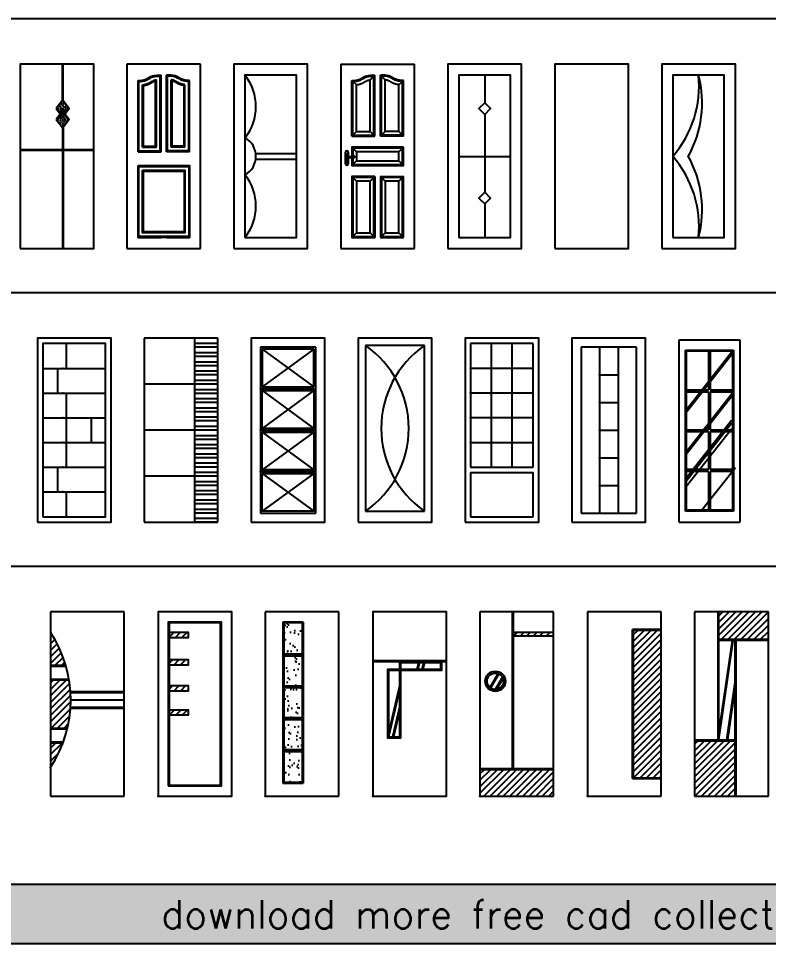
# Model space of a CAD drawing. Header units: millimetres. Extents: x 10513 to 43680, y 26775 to 47228.
# Drawn here: x 27568 to 35712, y 26775 to 36821 of the extents above; entities that cross this region are included whole.
import ezdxf

# ---------------------------------------------------------------- set-up
doc = ezdxf.new("R2010")
doc.units = ezdxf.units.MM
doc.layers.add('www.cad-blocks.net', color=7, linetype='Continuous')
doc.styles.get("Standard").update_dxf_attribs({"font": 'arial.ttf'})
pattern_1 = [(45, (-91108.66, 50665.277), (-35.35534, 35.35534), [])]

# ---------------------------------------------------------------- blocks, each defined once
blk = doc.blocks.new('A$C0E2D4CD7')
h = blk.add_hatch()
h.set_pattern_fill('AR-CONC', color=256, scale=5, style=0)
h.set_pattern_definition([(50, (8654.93, -39890.724), (35.86301, -3.137607), [3.75, -41.25]), (355, (8654.93, -39890.724), (-6.937567, 37.609607), [3, -33]), (100.4514, (8657.92, -39890.985), (28.92547, 34.471977), [3.18701, -35.057106]), (46.1842, (8654.93, -39880.724), (53.362052, -8.27595), [5.625, -61.875]), (96.6356, (8659.38, -39881.414), (46.733135, 48.705894), [4.780514, -52.58565]), (351.1842, (8654.93, -39880.724), (46.7331, 48.70593), [4.5, -49.5]), (21, (8659.93, -39883.224), (29.845353, -20.130945), [3.75, -41.25]), (326, (8659.93, -39883.224), (12.165767, 36.257502), [3, -33]), (71.4514, (8662.42, -39884.9), (42.011131, 16.126525), [3.18701, -35.057106]), (37.5, (8654.931, -39890.724), (0.6079928, 16.6446927), [0, -32.6, 0, -33.5, 0, -33.125]), (7.5, (8654.931, -39890.724), (13.153477, 19.7205856), [0, -19.1, 0, -31.85, 0, -12.625]), (327.5, (8643.781, -39890.724), (26.691122, -1.1277436), [0, -12.5, 0, -39, 0, -51.75]), (317.5, (8638.781, -39890.724), (29.159308, 5.005249), [0, -16.25, 0, -25.9, 0, -36.75])])
h.paths.add_polyline_path([(394, 1520), (439, 1461), (464, 1495), (490, 1461), (534, 1520), (464, 1613)])
h.paths.add_polyline_path([(464, 1427), (439, 1461), (394, 1402), (464, 1309), (534, 1402), (490, 1461)])
h.paths.add_polyline_path([(464, 1495), (439, 1461), (464, 1427), (490, 1461)])
for p, q in [((462, 1613), (462, 2000)), ((467, 1613), (467, 2000)), ((464, 1613), (394, 1520)), ((464, 1613), (534, 1520)), ((394, 1520), (464, 1427)), ((534, 1520), (464, 1427)), ((464, 1495), (394, 1402)), ((464, 1495), (534, 1402)), ((394, 1402), (464, 1309)), ((462, 1309), (462, 0)), ((534, 1402), (464, 1309)), ((467, 1309), (467, 0)), ((800, 1070), (0, 1070)), ((800, 1065), (0, 1065))]:
    blk.add_line(p, q)
blk.add_lwpolyline([(0, 0), (800, 0), (800, 2000), (0, 2000)], close=True)
blk = doc.blocks.new('A$C36DB5C69')
for p, q in [((0, 2000), (0, 0)), ((800, 2000), (0, 2000)), ((800, 0), (800, 2000)), ((120, 1050), (120, 1823)), ((130, 1060), (130, 1814)), ((310, 1110), (310, 1820)), ((320, 1100), (320, 1831)), ((360, 1060), (360, 1870)), ((370, 1050), (370, 1880)), ((430, 1050), (430, 1880)), ((440, 1060), (440, 1870)), ((480, 1100), (480, 1831)), ((490, 1110), (490, 1820)), ((670, 1060), (670, 1814)), ((680, 1050), (680, 1823)), ((170, 1100), (170, 1777)), ((180, 1110), (180, 1768)), ((620, 1110), (620, 1768)), ((630, 1100), (630, 1777)), ((180, 1110), (310, 1110)), ((620, 1110), (490, 1110)), ((120, 1050), (370, 1050)), ((130, 1060), (360, 1060)), ((170, 1100), (320, 1100)), ((680, 1050), (430, 1050)), ((670, 1060), (440, 1060)), ((630, 1100), (480, 1100)), ((120, 900), (120, 120)), ((120, 900), (370, 900)), ((430, 900), (680, 900)), ((680, 120), (680, 900)), ((120, 120), (370, 120)), ((430, 120), (680, 120)), ((0, 0), (800, 0))]:
    blk.add_line(p, q)
for points in [[(120, 900), (680, 900), (680, 120), (120, 120)], [(130, 890), (670, 890), (670, 130), (130, 130)], [(170, 850), (630, 850), (630, 170), (170, 170)], [(180, 840), (620, 840), (620, 180), (180, 180)]]:
    blk.add_lwpolyline(points, close=True)
for points, knots in [([(120, 1823), (149, 1825), (206, 1828), (279, 1885), (338, 1882), (370, 1880)], [6.737239, 6.737239, 6.737239, 6.737239, 93.349755, 174.313024, 266.722012, 266.722012, 266.722012, 266.722012]), ([(130, 1814), (136, 1814), (141, 1814), (155, 1815), (164, 1816), (182, 1819), (190, 1821), (202, 1825), (205, 1826), (209, 1828), (211, 1828), (214, 1830), (215, 1830), (220, 1832), (223, 1834), (232, 1839), (238, 1842), (250, 1849), (256, 1852), (267, 1858), (273, 1861), (280, 1863), (282, 1864), (285, 1865), (287, 1865), (291, 1867), (295, 1868), (306, 1870), (313, 1870), (329, 1871), (337, 1871), (350, 1871), (355, 1871), (360, 1870)], [16.047005, 16.047005, 16.047005, 16.047005, 32.154143, 32.154143, 57.571046, 57.571046, 82.98795, 82.98795, 92.149115, 92.149115, 96.780582, 96.780582, 101.412049, 101.412049, 110.674983, 110.674983, 130.873243, 130.873243, 151.071503, 151.071503, 171.269763, 171.269763, 176.867083, 176.867083, 182.464404, 182.464404, 193.659045, 193.659045, 218.552284, 218.552284, 243.445523, 243.445523, 257.475922, 257.475922, 257.475922, 257.475922]), ([(170, 1777), (174, 1778), (177, 1778), (188, 1780), (195, 1781), (205, 1784), (209, 1785), (215, 1787), (218, 1788), (222, 1790), (223, 1790), (226, 1791), (227, 1792), (229, 1793), (230, 1793), (233, 1794), (234, 1795), (238, 1797), (240, 1798), (245, 1801), (248, 1802), (254, 1805), (256, 1806), (262, 1810), (265, 1811), (271, 1815), (274, 1816), (279, 1819), (282, 1820), (286, 1823), (288, 1824), (291, 1825), (292, 1825), (294, 1826), (295, 1826), (296, 1827), (297, 1827), (298, 1827), (298, 1827), (300, 1828), (302, 1828), (306, 1829), (308, 1829), (314, 1830), (317, 1830), (320, 1831)], [49.604951, 49.604951, 49.604951, 49.604951, 58.579244, 58.579244, 75.859913, 75.859913, 84.381291, 84.381291, 91.137846, 91.137846, 93.880237, 93.880237, 96.622629, 96.622629, 99.660162, 99.660162, 102.697694, 102.697694, 109.160156, 109.160156, 117.33775, 117.33775, 125.515345, 125.515345, 136.009234, 136.009234, 146.503123, 146.503123, 156.997011, 156.997011, 167.4909, 167.4909, 171.970187, 171.970187, 176.449474, 176.449474, 179.708004, 179.708004, 182.966534, 182.966534, 189.483594, 189.483594, 202.517714, 202.517714, 214.384419, 214.384419, 214.384419, 214.384419]), ([(180, 1768), (182, 1769), (185, 1769), (192, 1771), (198, 1772), (206, 1774), (208, 1775), (216, 1777), (221, 1779), (229, 1782), (231, 1783), (234, 1784), (236, 1785), (239, 1786), (241, 1787), (246, 1790), (249, 1791), (255, 1794), (258, 1796), (264, 1799), (266, 1801), (271, 1804), (274, 1805), (278, 1807), (281, 1809), (285, 1811), (287, 1812), (290, 1813), (291, 1814), (293, 1815), (294, 1815), (296, 1816), (296, 1816), (297, 1816), (298, 1817), (298, 1817), (299, 1817), (299, 1817), (300, 1817), (301, 1817), (301, 1818), (302, 1818), (303, 1818), (306, 1819), (308, 1819), (310, 1820)], [56.633939, 56.633939, 56.633939, 56.633939, 62.166597, 62.166597, 74.728243, 74.728243, 80.619573, 80.619573, 92.402232, 92.402232, 97.25635, 97.25635, 101.257327, 101.257327, 105.258305, 105.258305, 113.941572, 113.941572, 122.624839, 122.624839, 131.308106, 131.308106, 139.991373, 139.991373, 148.67464, 148.67464, 157.357908, 157.357908, 163.674905, 163.674905, 169.165226, 169.165226, 172.245667, 172.245667, 175.326108, 175.326108, 177.678794, 177.678794, 180.03148, 180.03148, 182.384165, 182.384165, 187.089537, 187.089537, 198.239939, 198.239939, 198.239939, 198.239939]), ([(680, 1823), (651, 1825), (594, 1828), (521, 1885), (462, 1882), (430, 1880)], [6.737239, 6.737239, 6.737239, 6.737239, 93.349755, 174.313024, 266.722012, 266.722012, 266.722012, 266.722012]), ([(670, 1814), (664, 1814), (659, 1814), (645, 1815), (636, 1816), (618, 1819), (610, 1821), (598, 1825), (595, 1826), (591, 1828), (589, 1828), (586, 1830), (585, 1830), (580, 1832), (577, 1834), (568, 1839), (562, 1842), (550, 1849), (544, 1852), (533, 1858), (527, 1861), (520, 1863), (518, 1864), (515, 1865), (513, 1865), (509, 1867), (505, 1868), (494, 1870), (487, 1870), (471, 1871), (463, 1871), (450, 1871), (445, 1871), (440, 1870)], [16.047005, 16.047005, 16.047005, 16.047005, 32.154143, 32.154143, 57.571046, 57.571046, 82.98795, 82.98795, 92.149115, 92.149115, 96.780582, 96.780582, 101.412049, 101.412049, 110.674983, 110.674983, 130.873243, 130.873243, 151.071503, 151.071503, 171.269763, 171.269763, 176.867083, 176.867083, 182.464404, 182.464404, 193.659045, 193.659045, 218.552284, 218.552284, 243.445523, 243.445523, 257.475922, 257.475922, 257.475922, 257.475922]), ([(630, 1777), (626, 1778), (623, 1778), (612, 1780), (605, 1781), (595, 1784), (591, 1785), (585, 1787), (582, 1788), (578, 1790), (577, 1790), (574, 1791), (573, 1792), (571, 1793), (570, 1793), (567, 1794), (566, 1795), (562, 1797), (560, 1798), (555, 1801), (552, 1802), (546, 1805), (544, 1806), (538, 1810), (535, 1811), (529, 1815), (526, 1816), (521, 1819), (518, 1820), (514, 1823), (512, 1824), (509, 1825), (508, 1825), (506, 1826), (505, 1826), (504, 1827), (503, 1827), (502, 1827), (502, 1827), (500, 1828), (498, 1828), (494, 1829), (492, 1829), (486, 1830), (483, 1830), (480, 1831)], [49.604951, 49.604951, 49.604951, 49.604951, 58.579244, 58.579244, 75.859913, 75.859913, 84.381291, 84.381291, 91.137846, 91.137846, 93.880237, 93.880237, 96.622629, 96.622629, 99.660162, 99.660162, 102.697694, 102.697694, 109.160156, 109.160156, 117.33775, 117.33775, 125.515345, 125.515345, 136.009234, 136.009234, 146.503123, 146.503123, 156.997011, 156.997011, 167.4909, 167.4909, 171.970187, 171.970187, 176.449474, 176.449474, 179.708004, 179.708004, 182.966534, 182.966534, 189.483594, 189.483594, 202.517714, 202.517714, 214.384419, 214.384419, 214.384419, 214.384419]), ([(620, 1768), (618, 1769), (615, 1769), (608, 1771), (602, 1772), (594, 1774), (592, 1775), (584, 1777), (579, 1779), (571, 1782), (569, 1783), (566, 1784), (564, 1785), (561, 1786), (559, 1787), (554, 1790), (551, 1791), (545, 1794), (542, 1796), (536, 1799), (534, 1801), (529, 1804), (526, 1805), (522, 1807), (519, 1809), (515, 1811), (513, 1812), (510, 1813), (509, 1814), (507, 1815), (506, 1815), (504, 1816), (504, 1816), (503, 1816), (502, 1817), (502, 1817), (501, 1817), (501, 1817), (500, 1817), (499, 1817), (499, 1818), (498, 1818), (497, 1818), (494, 1819), (492, 1819), (490, 1820)], [56.633939, 56.633939, 56.633939, 56.633939, 62.166597, 62.166597, 74.728243, 74.728243, 80.619573, 80.619573, 92.402232, 92.402232, 97.25635, 97.25635, 101.257327, 101.257327, 105.258305, 105.258305, 113.941572, 113.941572, 122.624839, 122.624839, 131.308106, 131.308106, 139.991373, 139.991373, 148.67464, 148.67464, 157.357908, 157.357908, 163.674905, 163.674905, 169.165226, 169.165226, 172.245667, 172.245667, 175.326108, 175.326108, 177.678794, 177.678794, 180.03148, 180.03148, 182.384165, 182.384165, 187.089537, 187.089537, 198.239939, 198.239939, 198.239939, 198.239939])]:
    blk.add_open_spline(points, degree=3, knots=knots)
blk = doc.blocks.new('A$C4C8D6E64')
for p, q in [((238, 1030), (680, 1030)), ((238, 970), (680, 970))]:
    blk.add_line(p, q)
for points in [[(0, 0), (800, 0), (800, 2000), (0, 2000)], [(120, 120), (680, 120), (680, 1880), (120, 1880)]]:
    blk.add_lwpolyline(points, close=True)
for centre, radius, start, end in [((-302, 1540), 542, 321.1186, 38.8814), ((13, 1000), 227, 298.0725, 61.9275), ((-301, 460), 541, 321.0628, 38.9372)]:
    blk.add_arc(centre, radius, start, end)
blk = doc.blocks.new('A$C52ED2A9B')
for p, q in [((0, 2000), (0, 0)), ((0, 2000), (800, 2000)), ((800, 0), (800, 2000)), ((120, 1220), (120, 1823)), ((130, 1230), (130, 1814)), ((170, 1777), (130, 1814)), ((320, 1831), (360, 1870)), ((320, 1270), (320, 1831)), ((360, 1230), (360, 1870)), ((370, 1220), (370, 1880)), ((430, 1220), (430, 1880)), ((440, 1230), (440, 1870)), ((480, 1831), (440, 1870)), ((480, 1270), (480, 1831)), ((630, 1777), (670, 1814)), ((670, 1230), (670, 1814)), ((680, 1220), (680, 1823)), ((170, 1270), (170, 1777)), ((630, 1270), (630, 1777)), ((120, 1220), (370, 1220)), ((170, 1270), (130, 1230)), ((130, 1230), (360, 1230)), ((170, 1270), (320, 1270)), ((320, 1270), (360, 1230)), ((680, 1220), (430, 1220)), ((480, 1270), (440, 1230)), ((670, 1230), (440, 1230)), ((630, 1270), (480, 1270)), ((630, 1270), (670, 1230)), ((120, 1100), (120, 900)), ((120, 1100), (680, 1100)), ((170, 1050), (130, 1090)), ((630, 1050), (670, 1090)), ((680, 900), (680, 1100)), ((170, 950), (130, 910)), ((630, 950), (670, 910)), ((120, 900), (680, 900)), ((120, 780), (120, 120)), ((120, 780), (370, 780)), ((170, 730), (130, 770)), ((320, 730), (360, 770)), ((370, 780), (370, 120)), ((430, 780), (430, 120)), ((430, 780), (680, 780)), ((480, 730), (440, 770)), ((630, 730), (670, 770)), ((680, 120), (680, 780)), ((120, 120), (370, 120)), ((170, 170), (130, 130)), ((320, 170), (360, 130)), ((430, 120), (680, 120)), ((480, 170), (440, 130)), ((630, 170), (670, 130)), ((0, 0), (800, 0))]:
    blk.add_line(p, q)
at = {"linetype": 'ByBlock'}
for p, q in [((51, 919), (51, 1044)), ((81, 1044), (81, 919)), ((65, 1002), (63, 995))]:
    blk.add_line(p, q, dxfattribs=at)
for points in [[(680, 1100), (120, 1100), (120, 900), (680, 900)], [(670, 1090), (130, 1090), (130, 910), (670, 910)], [(630, 1050), (170, 1050), (170, 950), (630, 950)], [(370, 780), (120, 780), (120, 120), (370, 120)], [(360, 770), (130, 770), (130, 130), (360, 130)], [(320, 730), (170, 730), (170, 170), (320, 170)], [(670, 770), (440, 770), (440, 130), (670, 130)], [(630, 730), (480, 730), (480, 170), (630, 170)]]:
    blk.add_lwpolyline(points, close=True)
for centre in [(66, 1020), (66, 937)]:
    blk.add_circle(centre, 7.16, dxfattribs=at)
for centre, radius, start, end in [((66, 1044), 15, 0, 180), ((66, 919), 15, 180, 0), ((114, 1098), 115, 243.8393, 285.7936), ((106, 1146), 149, 254.3285, 284.8691), ((145, 995), 7.2, 269.5538, 99.254)]:
    blk.add_arc(centre, radius, start, end, dxfattribs=at)
for points, knots in [([(120, 1823), (149, 1825), (206, 1828), (279, 1885), (338, 1882), (370, 1880)], [6.737239, 6.737239, 6.737239, 6.737239, 93.349755, 174.313024, 266.722012, 266.722012, 266.722012, 266.722012]), ([(130, 1814), (136, 1814), (141, 1814), (155, 1815), (164, 1816), (182, 1819), (190, 1821), (202, 1825), (205, 1826), (209, 1828), (211, 1828), (214, 1830), (215, 1830), (220, 1832), (223, 1834), (232, 1839), (238, 1842), (250, 1849), (256, 1852), (267, 1858), (273, 1861), (280, 1863), (282, 1864), (285, 1865), (287, 1865), (291, 1867), (295, 1868), (306, 1870), (313, 1870), (329, 1871), (337, 1871), (350, 1871), (355, 1871), (360, 1870)], [16.047005, 16.047005, 16.047005, 16.047005, 32.154143, 32.154143, 57.571046, 57.571046, 82.98795, 82.98795, 92.149115, 92.149115, 96.780582, 96.780582, 101.412049, 101.412049, 110.674983, 110.674983, 130.873243, 130.873243, 151.071503, 151.071503, 171.269763, 171.269763, 176.867083, 176.867083, 182.464404, 182.464404, 193.659045, 193.659045, 218.552284, 218.552284, 243.445523, 243.445523, 257.475922, 257.475922, 257.475922, 257.475922]), ([(170, 1777), (174, 1778), (177, 1778), (188, 1780), (195, 1781), (205, 1784), (209, 1785), (215, 1787), (218, 1788), (222, 1790), (223, 1790), (226, 1791), (227, 1792), (229, 1793), (230, 1793), (233, 1794), (234, 1795), (238, 1797), (240, 1798), (245, 1801), (248, 1802), (254, 1805), (256, 1806), (262, 1810), (265, 1811), (271, 1815), (274, 1816), (279, 1819), (282, 1820), (286, 1823), (288, 1824), (291, 1825), (292, 1825), (294, 1826), (295, 1826), (296, 1827), (297, 1827), (298, 1827), (298, 1827), (300, 1828), (302, 1828), (306, 1829), (308, 1829), (314, 1830), (317, 1830), (320, 1831)], [49.604951, 49.604951, 49.604951, 49.604951, 58.579244, 58.579244, 75.859913, 75.859913, 84.381291, 84.381291, 91.137846, 91.137846, 93.880237, 93.880237, 96.622629, 96.622629, 99.660162, 99.660162, 102.697694, 102.697694, 109.160156, 109.160156, 117.33775, 117.33775, 125.515345, 125.515345, 136.009234, 136.009234, 146.503123, 146.503123, 156.997011, 156.997011, 167.4909, 167.4909, 171.970187, 171.970187, 176.449474, 176.449474, 179.708004, 179.708004, 182.966534, 182.966534, 189.483594, 189.483594, 202.517714, 202.517714, 214.384419, 214.384419, 214.384419, 214.384419]), ([(680, 1823), (651, 1825), (594, 1828), (521, 1885), (462, 1882), (430, 1880)], [6.737239, 6.737239, 6.737239, 6.737239, 93.349755, 174.313024, 266.722012, 266.722012, 266.722012, 266.722012]), ([(670, 1814), (664, 1814), (659, 1814), (645, 1815), (636, 1816), (618, 1819), (610, 1821), (598, 1825), (595, 1826), (591, 1828), (589, 1828), (586, 1830), (585, 1830), (580, 1832), (577, 1834), (568, 1839), (562, 1842), (550, 1849), (544, 1852), (533, 1858), (527, 1861), (520, 1863), (518, 1864), (515, 1865), (513, 1865), (509, 1867), (505, 1868), (494, 1870), (487, 1870), (471, 1871), (463, 1871), (450, 1871), (445, 1871), (440, 1870)], [16.047005, 16.047005, 16.047005, 16.047005, 32.154143, 32.154143, 57.571046, 57.571046, 82.98795, 82.98795, 92.149115, 92.149115, 96.780582, 96.780582, 101.412049, 101.412049, 110.674983, 110.674983, 130.873243, 130.873243, 151.071503, 151.071503, 171.269763, 171.269763, 176.867083, 176.867083, 182.464404, 182.464404, 193.659045, 193.659045, 218.552284, 218.552284, 243.445523, 243.445523, 257.475922, 257.475922, 257.475922, 257.475922]), ([(630, 1777), (626, 1778), (623, 1778), (612, 1780), (605, 1781), (595, 1784), (591, 1785), (585, 1787), (582, 1788), (578, 1790), (577, 1790), (574, 1791), (573, 1792), (571, 1793), (570, 1793), (567, 1794), (566, 1795), (562, 1797), (560, 1798), (555, 1801), (552, 1802), (546, 1805), (544, 1806), (538, 1810), (535, 1811), (529, 1815), (526, 1816), (521, 1819), (518, 1820), (514, 1823), (512, 1824), (509, 1825), (508, 1825), (506, 1826), (505, 1826), (504, 1827), (503, 1827), (502, 1827), (502, 1827), (500, 1828), (498, 1828), (494, 1829), (492, 1829), (486, 1830), (483, 1830), (480, 1831)], [49.604951, 49.604951, 49.604951, 49.604951, 58.579244, 58.579244, 75.859913, 75.859913, 84.381291, 84.381291, 91.137846, 91.137846, 93.880237, 93.880237, 96.622629, 96.622629, 99.660162, 99.660162, 102.697694, 102.697694, 109.160156, 109.160156, 117.33775, 117.33775, 125.515345, 125.515345, 136.009234, 136.009234, 146.503123, 146.503123, 156.997011, 156.997011, 167.4909, 167.4909, 171.970187, 171.970187, 176.449474, 176.449474, 179.708004, 179.708004, 182.966534, 182.966534, 189.483594, 189.483594, 202.517714, 202.517714, 214.384419, 214.384419, 214.384419, 214.384419])]:
    blk.add_open_spline(points, degree=3, knots=knots)
for points in [[(61, 1015), (58, 997), (61, 980), (57, 958), (61, 942)], [(71, 1015), (74, 997), (71, 980), (74, 958), (71, 942)]]:
    blk.add_spline(points, degree=3, dxfattribs=at)
for points in [[(61, 1015), (61, 1013), (60, 1011), (59, 1008), (59, 1007), (58, 1004), (58, 1003), (58, 1001), (58, 1000), (58, 998), (58, 997), (58, 996), (58, 995), (59, 993), (59, 992), (60, 988), (61, 986), (61, 983), (62, 982), (62, 981), (62, 980), (62, 979), (62, 978), (62, 976), (61, 975), (61, 971), (60, 969), (59, 964), (58, 961), (58, 958), (58, 957), (58, 955), (58, 954), (58, 951), (59, 949), (60, 946), (61, 944), (61, 942)], [(71, 1015), (71, 1013), (72, 1011), (73, 1008), (73, 1007), (73, 1004), (73, 1003), (74, 1001), (74, 1000), (74, 998), (74, 997), (73, 996), (73, 995), (73, 993), (73, 992), (72, 988), (71, 986), (70, 983), (70, 982), (70, 981), (70, 980), (70, 979), (70, 978), (70, 976), (70, 975), (71, 971), (72, 969), (73, 964), (74, 961), (74, 958), (74, 957), (74, 955), (74, 954), (73, 951), (73, 949), (72, 946), (71, 944), (71, 942)]]:
    blk.add_open_spline(points, degree=3, knots=[0, 0, 0, 0, 12.202899, 12.202899, 21.866475, 21.866475, 28.453827, 28.453827, 35.323388, 35.323388, 39.849745, 39.849745, 44.376103, 44.376103, 53.428817, 53.428817, 67.49139, 67.49139, 72.415113, 72.415113, 76.21828, 76.21828, 80.021448, 80.021448, 87.627783, 87.627783, 103.767963, 103.767963, 119.908144, 119.908144, 125.972848, 125.972848, 132.037552, 132.037552, 144.166961, 144.166961, 156.271866, 156.271866, 156.271866, 156.271866], dxfattribs=at)
blk = doc.blocks.new('A$C5EEC13E2')
for p, q in [((400, 1880), (400, 1581)), ((400, 1454), (400, 611)), ((120, 1000), (680, 1000)), ((400, 484), (400, 120))]:
    blk.add_line(p, q)
for points in [[(0, 0), (800, 0), (800, 2000), (0, 2000)], [(120, 120), (680, 120), (680, 1880), (120, 1880)], [(400, 1454), (464, 1518), (400, 1581), (336, 1518)], [(400, 484), (464, 547), (400, 611), (336, 547)]]:
    blk.add_lwpolyline(points, close=True)
blk = doc.blocks.new('A$C744B58CC')
blk.add_lwpolyline([(0, 0), (800, 0), (800, 2000), (0, 2000)], close=True)
blk = doc.blocks.new('A$C50CB2294')
for points in [[(0, 0), (800, 0), (800, 2000), (0, 2000)], [(120, 120), (680, 120), (680, 1880), (120, 1880)]]:
    blk.add_lwpolyline(points, close=True)
for centre, radius, start, end in [((-759, 1764), 1165, 318.9908, 5.7089), ((-745, 1578), 1184, 330.754, 14.7674), ((-759, 236), 1165, 354.2911, 41.0092), ((-745, 422), 1184, 345.2326, 29.246)]:
    blk.add_arc(centre, radius, start, end)
blk = doc.blocks.new('A$C2BDA207F')
for p, q in [((313, 1940), (313, 1671)), ((60, 1671), (740, 1671)), ((217, 1671), (217, 1403)), ((60, 1403), (740, 1403)), ((313, 1403), (313, 597)), ((60, 1134), (740, 1134)), ((583, 1134), (583, 866)), ((60, 866), (740, 866)), ((60, 597), (740, 597)), ((217, 597), (217, 329)), ((60, 329), (740, 329)), ((313, 329), (313, 60))]:
    blk.add_line(p, q)
for points in [[(0, 0), (800, 0), (800, 2000), (0, 2000)], [(60, 60), (740, 60), (740, 1940), (60, 1940)]]:
    blk.add_lwpolyline(points, close=True)
for p in [(276, 1671), (276, 1403), (276, 1134), (276, 866), (276, 597), (276, 329)]:
    blk.add_point(p)
blk = doc.blocks.new('A$C336A4340')
for p, q in [((800, 2000), (0, 2000)), ((0, 2000), (0, 0)), ((550, 0), (550, 2000)), ((800, 1940), (550, 1940)), ((800, 0), (800, 2000)), ((800, 1900), (550, 1900)), ((800, 1840), (550, 1840)), ((800, 1800), (550, 1800)), ((800, 1740), (550, 1740)), ((800, 1700), (550, 1700)), ((800, 1640), (550, 1640)), ((800, 1600), (550, 1600)), ((800, 1540), (550, 1540)), ((550, 1500), (0, 1500)), ((800, 1500), (550, 1500)), ((800, 1440), (550, 1440)), ((800, 1400), (550, 1400)), ((800, 1340), (550, 1340)), ((800, 1300), (550, 1300)), ((800, 1240), (550, 1240)), ((800, 1200), (550, 1200)), ((800, 1140), (550, 1140)), ((800, 1100), (550, 1100)), ((800, 1040), (550, 1040)), ((550, 1000), (0, 1000)), ((800, 1000), (550, 1000)), ((800, 940), (550, 940)), ((800, 900), (550, 900)), ((800, 840), (550, 840)), ((800, 800), (550, 800)), ((800, 740), (550, 740)), ((800, 700), (550, 700)), ((800, 640), (550, 640)), ((800, 600), (550, 600)), ((800, 540), (550, 540)), ((550, 500), (0, 500)), ((800, 500), (550, 500)), ((800, 440), (550, 440)), ((800, 400), (550, 400)), ((800, 340), (550, 340)), ((800, 300), (550, 300)), ((800, 240), (550, 240)), ((800, 200), (550, 200)), ((800, 140), (550, 140)), ((0, 0), (800, 0)), ((800, 100), (550, 100)), ((800, 40), (550, 40)), ((800, 0), (550, 0))]:
    blk.add_line(p, q)
for p in [(550, 1500), (550, 1000), (550, 500)]:
    blk.add_point(p)
blk = doc.blocks.new('A$C234B2565')
for p, q in [((100, 1900), (100, 100)), ((700, 1900), (100, 1900)), ((120, 1880), (120, 1470)), ((680, 1880), (120, 1470)), ((120, 1880), (680, 1470)), ((680, 1880), (120, 1880)), ((680, 1470), (680, 1880)), ((700, 100), (700, 1900)), ((100, 1450), (700, 1450)), ((120, 1470), (680, 1470)), ((680, 1430), (120, 1020)), ((120, 1430), (680, 1020)), ((100, 1000), (700, 1000)), ((680, 980), (120, 570)), ((120, 980), (680, 570)), ((100, 550), (700, 550)), ((120, 530), (680, 120)), ((680, 530), (120, 120)), ((100, 100), (700, 100))]:
    blk.add_line(p, q)
for points in [[(0, 0), (800, 0), (800, 2000), (0, 2000)], [(120, 1430), (680, 1430), (680, 1020), (120, 1020)], [(120, 980), (680, 980), (680, 570), (120, 570)], [(120, 530), (680, 530), (680, 120), (120, 120)]]:
    blk.add_lwpolyline(points, close=True)
for p in [(100, 1450), (100, 1000), (100, 550)]:
    blk.add_point(p)
blk = doc.blocks.new('A$C4DAE311A')
for p, q in [((720, 1920), (80, 1920)), ((80, 1920), (80, 120)), ((720, 120), (720, 1920)), ((80, 120), (720, 120))]:
    blk.add_line(p, q)
blk.add_lwpolyline([(0, 0), (800, 0), (800, 2000), (0, 2000)], close=True)
for centre, start, end in [((-547, 1020), 304.8509, 55.1491), ((1347, 1020), 124.8509, 235.1491)]:
    blk.add_arc(centre, 1097, start, end)
blk = doc.blocks.new('A$C0C6A22A5')
for p, q in [((60, 1940), (60, 600)), ((740, 1940), (60, 1940)), ((287, 600), (287, 1940)), ((513, 600), (513, 1940)), ((740, 600), (740, 1940)), ((60, 1672), (740, 1672)), ((60, 1404), (740, 1404)), ((60, 1136), (740, 1136)), ((60, 868), (740, 868)), ((60, 600), (740, 600)), ((60, 540), (60, 60)), ((60, 540), (740, 540)), ((740, 60), (740, 540)), ((60, 60), (740, 60))]:
    blk.add_line(p, q)
blk.add_lwpolyline([(0, 0), (800, 0), (800, 2000), (0, 2000)], close=True)
for p in [(60, 1672), (60, 1404), (60, 1136), (60, 868), (287, 600), (513, 600)]:
    blk.add_point(p)
blk = doc.blocks.new('A$C64A008B7')
for p, q in [((100, 1900), (100, 100)), ((700, 1900), (100, 1900)), ((300, 1900), (300, 100)), ((500, 1900), (500, 100)), ((700, 100), (700, 1900)), ((300, 1600), (500, 1600)), ((300, 1300), (500, 1300)), ((300, 1000), (500, 1000)), ((300, 700), (500, 700)), ((300, 400), (500, 400)), ((100, 100), (700, 100))]:
    blk.add_line(p, q)
blk.add_lwpolyline([(0, 0), (800, 0), (800, 2000), (0, 2000)], close=True)
for p in [(300, 1900), (500, 1900), (300, 1600), (300, 1300), (300, 1000), (300, 700), (300, 400)]:
    blk.add_point(p)
blk = doc.blocks.new('A$C6484715C')
for p, q in [((0, 0), (0, 1980)), ((0, 1980), (660, 1980)), ((660, 1980), (660, 0)), ((70, 120), (70, 1870)), ((70, 1870), (590, 1870)), ((590, 1870), (590, 120)), ((590, 120), (70, 120)), ((0, 0), (660, 0))]:
    blk.add_line(p, q)
at = {"linetype": 'ByBlock'}
for p, q in [((80, 1224), (580, 1860)), ((80, 130), (80, 1860)), ((80, 1860), (580, 1860)), ((86, 1203), (586, 1839)), ((320, 1860), (320, 1437)), ((340, 1860), (340, 1437)), ((580, 1860), (580, 130)), ((80, 1437), (320, 1437)), ((80, 1417), (320, 1417)), ((320, 1417), (320, 1005)), ((340, 1437), (580, 1437)), ((340, 1417), (340, 1005)), ((340, 1417), (580, 1417)), ((78, 766), (578, 1402)), ((78, 741), (578, 1376)), ((69, 473), (569, 1109)), ((74, 444), (574, 1079)), ((74, 384), (574, 1020)), ((80, 1005), (320, 1005)), ((340, 1005), (580, 1005)), ((80, 985), (320, 985)), ((320, 985), (320, 572)), ((340, 985), (340, 572)), ((340, 985), (580, 985)), ((320, 572), (80, 572)), ((320, 552), (80, 552)), ((238, 120), (612, 596)), ((320, 552), (320, 130)), ((580, 572), (340, 572)), ((580, 552), (340, 552)), ((340, 552), (340, 130)), ((320, 130), (80, 130)), ((580, 130), (340, 130))]:
    blk.add_line(p, q, dxfattribs=at)
blk = doc.blocks.new('A$C7C5474CF')
h = blk.add_hatch()
h.set_pattern_fill('ANSI31,_O', color=256, scale=400)
h.set_pattern_definition([(45, (-83817.813, 50665.277), (-35.35534, 35.35534), [])])
h.paths.add_polyline_path([(204, 1261), (4, 1261), (4, 739), (186, 739, 0.098786)])
h.paths.add_polyline_path([(4, 1775), (4, 1421), (168, 1421, 0.073424)], flags=17)
h.paths.add_polyline_path([(4, 316, 0.055399), (137, 579), (4, 579)])
for p, q in [((804, 2000), (4, 2000)), ((4, 2000), (4, 0)), ((804, 0), (804, 2000)), ((4, 1421), (168, 1421)), ((4, 1411), (168, 1411)), ((4, 1271), (204, 1271)), ((4, 1261), (204, 1261)), ((221, 1135), (804, 1135)), ((221, 1125), (804, 1125)), ((221, 1045), (804, 1045)), ((221, 965), (804, 965)), ((221, 955), (804, 955)), ((4, 739), (186, 739)), ((4, 729), (186, 729)), ((4, 589), (137, 589)), ((4, 579), (137, 579)), ((4, 0), (804, 0))]:
    blk.add_line(p, q)
blk.add_arc((-1113, 1045), 1335, 326.5169, 33.1391)
blk = doc.blocks.new('A$C59B515EF')
h = blk.add_hatch()
h.set_pattern_fill('ANSI31,_O', color=256, scale=400)
h.set_pattern_definition([(45, (-85643.826, 50665.277), (-35.35534, 35.35534), [])])
h.paths.add_polyline_path([(327, 1720), (327, 1779), (120, 1779), (120, 1720)])
h.paths.add_polyline_path([(327, 1423), (327, 1482), (120, 1482), (120, 1423)])
h.paths.add_polyline_path([(327, 1141), (327, 1200), (120, 1200), (120, 1141)])
h.paths.add_polyline_path([(327, 879), (327, 937), (120, 937), (120, 879)])
for points in [[(0, 0), (800, 0), (800, 2000), (0, 2000)], [(110, 110), (690, 110), (690, 1890), (110, 1890)], [(120, 120), (680, 120), (680, 1880), (120, 1880)], [(120, 1779), (327, 1779), (327, 1720), (120, 1720)], [(120, 1482), (327, 1482), (327, 1423), (120, 1423)], [(120, 1200), (327, 1200), (327, 1141), (120, 1141)], [(120, 937), (327, 937), (327, 879), (120, 879)]]:
    blk.add_lwpolyline(points, close=True)
blk.add_point((0, 0))
blk = doc.blocks.new('A$C7F07632B')
h = blk.add_hatch()
h.set_pattern_fill('AR-SAND,_O', color=256, scale=80)
h.set_pattern_definition([(37.5, (-87465.44, 50665.28), (-5.03947, 154.1459), [0, -121.6, 0, -136, 0, -130]), (7.5, (-87465.44, 50665.28), (141.58214, 225.7717), [0, -65.6, 0, -109.6, 0, -42]), (327.5, (-87563.84, 50665.28), (249.13135, 0.45272), [0, -40, 0, -144, 0, -188]), (317.5, (-87563.84, 50665.28), (240.49013, 70.21405), [0, -20, 0, -94.4, 0, -108])])
h.paths.add_polyline_path([(400, 1880), (200, 1880), (200, 1544), (400, 1544)])
h.paths.add_polyline_path([(200, 1198), (400, 1198), (400, 1524), (200, 1524)])
h.paths.add_polyline_path([(200, 852), (400, 852), (400, 1178), (200, 1178)])
h.paths.add_polyline_path([(400, 506), (400, 832), (200, 832), (200, 506)])
h.paths.add_polyline_path([(200, 150), (400, 150), (400, 486), (200, 486)])
for p, q in [((0, 2000), (0, 0)), ((800, 2000), (0, 2000)), ((800, 0), (800, 2000)), ((190, 1890), (190, 140)), ((410, 1890), (190, 1890)), ((200, 1880), (200, 150)), ((400, 1880), (200, 1880)), ((400, 1880), (400, 150)), ((410, 1890), (410, 140)), ((198, 1544), (398, 1544)), ((198, 1524), (398, 1524)), ((198, 1198), (398, 1198)), ((198, 1178), (398, 1178)), ((198, 852), (398, 852)), ((198, 832), (398, 832)), ((198, 506), (398, 506)), ((198, 486), (398, 486)), ((190, 140), (410, 140)), ((200, 150), (400, 150)), ((0, 0), (800, 0))]:
    blk.add_line(p, q)
for p in [(200, 1534), (200, 1188), (200, 842), (200, 496), (0, 0)]:
    blk.add_point(p)
blk = doc.blocks.new('A$C6FAB2907')
for p, q in [((0, 1471), (800, 1471)), ((0, 1461), (800, 1461)), ((497, 1451), (479, 1375)), ((507, 1451), (489, 1375)), ((551, 1451), (533, 1375)), ((562, 1451), (543, 1375)), ((295, 1212), (170, 684)), ((295, 1169), (171, 643)), ((295, 982), (215, 643)), ((295, 938), (225, 643))]:
    blk.add_line(p, q)
for points in [[(0, 0), (800, 0), (800, 2000), (0, 2000)], [(295, 1461), (748, 1461), (748, 1365), (295, 1365)], [(305, 1451), (738, 1451), (738, 1375), (305, 1375)], [(305, 1375), (160, 1375), (160, 633), (305, 633)], [(295, 1365), (170, 1365), (170, 643), (295, 643)]]:
    blk.add_lwpolyline(points, close=True)
blk.add_point((0, 0))
blk = doc.blocks.new('A$C61B36094')
h = blk.add_hatch()
h.set_pattern_fill('ANSI31,_O', color=256, scale=400)
h.set_pattern_definition(pattern_1)
h.paths.add_polyline_path([(360, 1782), (360, 1742), (800, 1742), (800, 1782)])
h = blk.add_hatch()
h.set_pattern_fill('ANSI31,_O', color=256, scale=400)
h.set_pattern_definition(pattern_1)
h.paths.add_polyline_path([(0, 290), (0, 0), (800, 0), (800, 290)])
for p, q in [((0, 2000), (0, 0)), ((800, 2000), (0, 2000)), ((350, 2000), (350, 300)), ((360, 2000), (360, 300)), ((800, 0), (800, 2000)), ((360, 1782), (800, 1782)), ((360, 1742), (800, 1742)), ((196, 1332), (107, 1180)), ((205, 1327), (116, 1175)), ((245, 1291), (166, 1157)), ((250, 1281), (178, 1158)), ((0, 300), (800, 300)), ((0, 290), (800, 290)), ((0, 0), (800, 0))]:
    blk.add_line(p, q)
for radius in [110, 89.6]:
    blk.add_circle((167, 1247), radius)
blk.add_point((0, 0))
blk = doc.blocks.new('A$C111515F0')
h = blk.add_hatch()
h.set_pattern_fill('ANSI31,_O', color=256, scale=400)
h.set_pattern_definition([(45, (-74714.16, 53611.517), (-35.35534, 35.35534), [])])
h.paths.add_polyline_path([(500, 200), (800, 200), (800, 1800), (500, 1800)])
for p, q in [((800, 2000), (0, 2000)), ((0, 2000), (0, 0)), ((800, 0), (800, 2000)), ((490, 190), (490, 1810)), ((800, 1810), (490, 1810)), ((500, 200), (500, 1800)), ((800, 1800), (500, 1800)), ((490, 190), (800, 190)), ((500, 200), (800, 200)), ((0, 0), (800, 0))]:
    blk.add_line(p, q)
blk.add_point((0, 0))
blk = doc.blocks.new('A$C106556CB')
h = blk.add_hatch()
h.set_pattern_fill('ANSI31,_O', color=256, scale=400)
h.set_pattern_definition([(45, (-76535.77, 53611.517), (-35.35534, 35.35534), [])])
h.paths.add_polyline_path([(260, 2000), (260, 1700), (800, 1700), (800, 2000)])
h.paths.add_polyline_path([(440, 600), (0, 600), (0, 0), (440, 0)])
for p, q in [((800, 2000), (0, 2000)), ((800, 2000), (0, 2000)), ((0, 2000), (0, 0)), ((0, 2000), (0, 0)), ((250, 2000), (250, 600)), ((250, 2000), (250, 600)), ((260, 2000), (260, 600)), ((800, 0), (800, 2000)), ((800, 0), (800, 2000)), ((800, 1700), (250, 1700)), ((800, 1700), (250, 1700)), ((800, 1690), (250, 1690)), ((406, 1690), (260, 680)), ((416, 1689), (260, 611)), ((440, 0), (440, 1700)), ((450, 0), (450, 1700)), ((450, 0), (450, 1700)), ((440, 1262), (345, 610)), ((440, 1192), (356, 610)), ((0, 610), (450, 610)), ((0, 600), (450, 600)), ((0, 600), (450, 600)), ((0, 0), (800, 0)), ((0, 0), (800, 0))]:
    blk.add_line(p, q)
blk = doc.blocks.new('FORMAT')
at = {"true_color": 0x546d8e}
h = blk.add_hatch(color=155, dxfattribs=at)
h.set_gradient(color1=(68, 68, 68), color2=(84, 109, 142), tint=1)
h.paths.add_polyline_path([(14242, 27421), (14242, 26775), (43680, 26775), (43680, 27421)])
at = {"color": 155, "true_color": 0x546d8e}
for p, q in [((14242, 36821), (43680, 36821)), ((14242, 33847), (43680, 33847)), ((14242, 30873), (43680, 30873)), ((14242, 27421), (43680, 27421)), ((14242, 26775), (43680, 26775))]:
    blk.add_line(p, q, dxfattribs=at)
at = {"layer": 'www.cad-blocks.net', "insert": (29117, 27245), "char_height": 307.12, "attachment_point": 1}
blk.add_mtext_dynamic_manual_height_columns('{\\Fsimplex|c0;\\C255;\\c16777215;download more free cad collection at: www.cad-blocks.net}', width=45138.16, gutter_width=12.5, heights=[0], dxfattribs=at)

msp = doc.modelspace()

# ---------------------------------------------------------------- block references
for name, p in [('A$C0E2D4CD7', (27585, 34324)), ('A$C36DB5C69', (28746, 34324)), ('A$C4C8D6E64', (29907, 34324)), ('A$C52ED2A9B', (31068, 34324)), ('A$C5EEC13E2', (32230, 34324)), ('A$C744B58CC', (33391, 34324)), ('A$C50CB2294', (34552, 34324)), ('A$C2BDA207F', (27773, 31350)), ('A$C336A4340', (28934, 31350)), ('A$C234B2565', (30095, 31350)), ('A$C4DAE311A', (31256, 31350)), ('A$C0C6A22A5', (32417, 31350)), ('A$C64A008B7', (33578, 31350)), ('A$C6484715C', (34740, 31350)), ('A$C7C5474CF', (27913, 28376)), ('A$C59B515EF', (29083, 28376)), ('A$C7F07632B', (30248, 28376)), ('A$C6FAB2907', (31414, 28376)), ('A$C61B36094', (32579, 28376)), ('A$C111515F0', (33745, 28376)), ('A$C106556CB', (34910, 28376))]:
    msp.add_blockref(name, p)
at = {"layer": 'www.cad-blocks.net'}
msp.add_blockref('FORMAT', (0, 0), dxfattribs=at)

doc.saveas('drawing.dxf')
